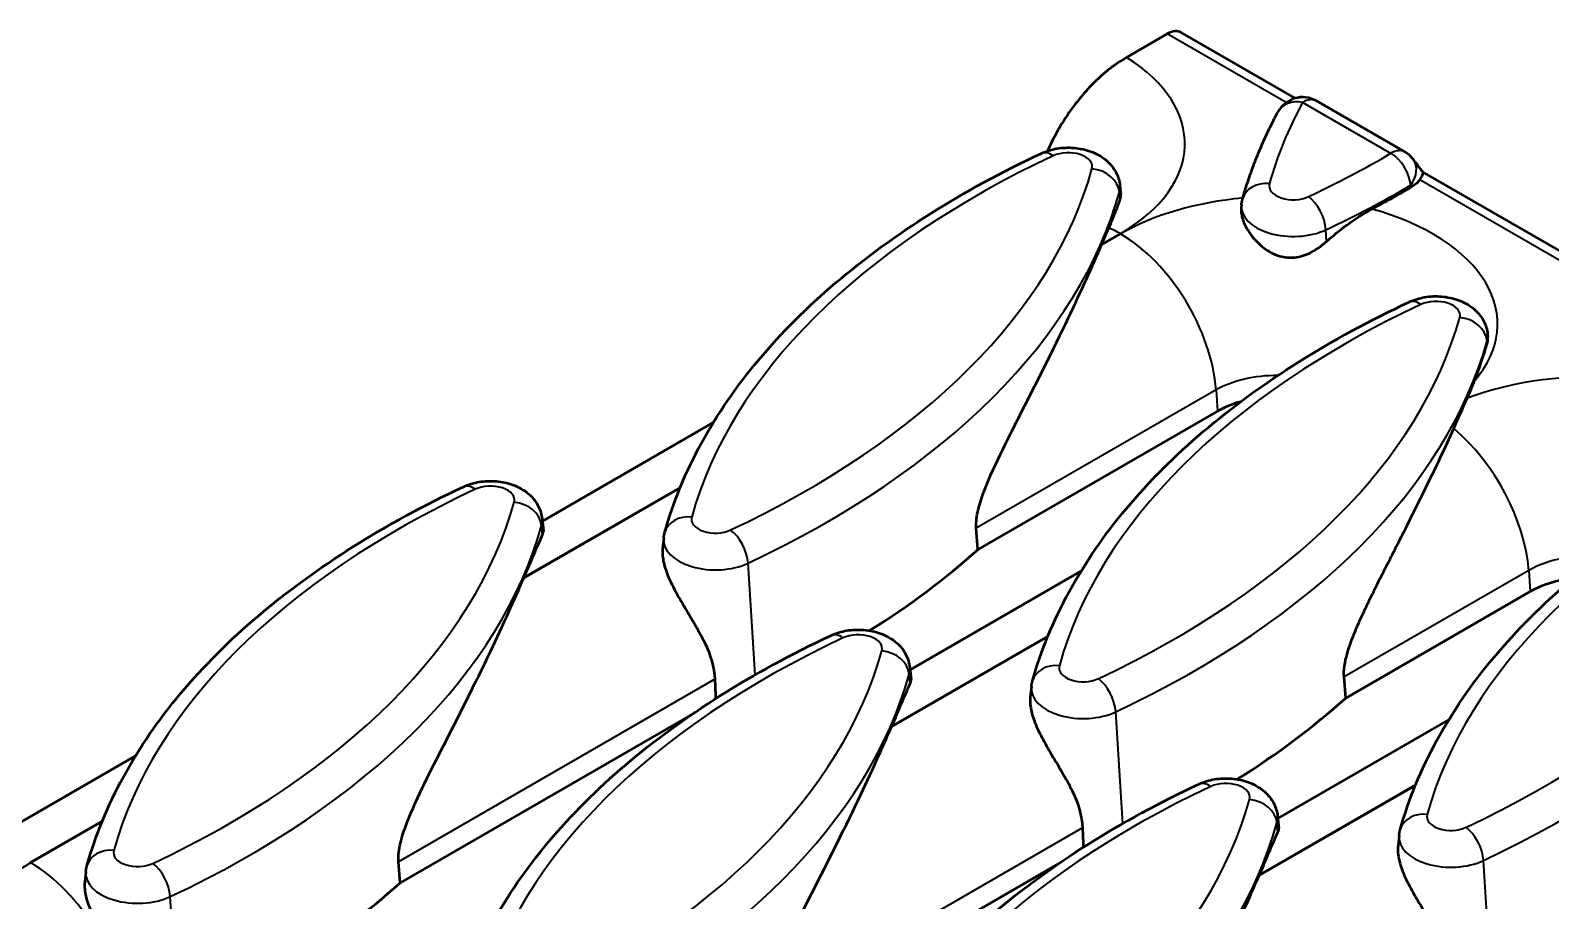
# Model space of a CAD drawing. Header units: millimetres. Extents: x 0 to 1485, y 0 to 1050.
# Drawn here: x 74.41 to 115.34, y 308.67 to 332.11 of the extents above; entities that cross this region are included whole.
import ezdxf

# ---------------------------------------------------------------- set-up
doc = ezdxf.new("R2010")
doc.units = ezdxf.units.MM
doc.header["$LTSCALE"] = 2.5
doc.layers.add('Sichtbar (ISO)', color=7, linetype='Continuous', lineweight=50)
doc.layers.add('Sichtbar schmal (ISO)', color=7, linetype='Continuous', lineweight=35)

msp = doc.modelspace()

# ---------------------------------------------------------------- linework, layer by layer
at = {"layer": 'Sichtbar (ISO)'}
for p, q in [((105.017, 332.019), (103.922, 331.387)), ((108.459, 330.285), (105.392, 332.056)), ((109.034, 330.212), (111.413, 328.839)), ((117.741, 324.926), (111.892, 328.303)), ((103.743, 327.934), (103.768, 327.701)), ((107.016, 327.416), (107.008, 327.346)), ((113.642, 323.93), (113.649, 323.871)), ((106.373, 321.857), (99.921, 318.132)), ((88.193, 318.89), (92.795, 321.547)), ((88.187, 318.953), (88.221, 318.636)), ((91.46, 318.434), (91.43, 318.16)), ((99.921, 318.132), (99.876, 318.699)), ((98.093, 314.886), (102.694, 317.542)), ((114.791, 316.996), (109.821, 314.127)), ((98.086, 314.948), (98.12, 314.631)), ((101.359, 314.43), (101.33, 314.155)), ((109.821, 314.127), (109.775, 314.694)), ((92.195, 313.671), (84.365, 309.15)), ((107.992, 310.881), (112.594, 313.538)), ((72.637, 309.909), (77.239, 312.566)), ((107.986, 310.944), (108.02, 310.626)), ((111.259, 310.425), (111.229, 310.15)), ((75.903, 309.453), (75.874, 309.178)), ((84.365, 309.15), (84.319, 309.717)), ((102.095, 309.667), (94.264, 305.146))]:
    msp.add_line(p, q, dxfattribs=at)
for centre, start, end in [((108.659, 329.562), 60, 151.6433), ((111.038, 328.189), 37.2261, 60)]:
    msp.add_arc(centre, 0.75, start, end, dxfattribs=at)
for centre, major_axis, ratio, start_param, end_param in [((105.017, 331.406), (0.375, 0.65), 0.57735, 0, 0.785398), ((35.853, 369.601), (86.895, -69.628), 0.213565, 0.699971, 0.705769), ((91.584, 339.254), (28.061, 0), 0.57735, 5.453385, 5.506639), ((76.028, 330.272), (28.061, 0), 0.57735, 6.037665, 6.038748), ((85.927, 326.268), (28.061, 0), 0.57735, 6.029509, 6.060074), ((107.964, 320.938), (-2.25, 0), 0.57735, 5.157194, 5.497787), ((76.028, 327.006), (28.411, 0), 0.57735, 5.542918, 5.711515), ((60.472, 321.291), (28.061, 0), 0.57735, 6.037665, 6.038748), ((116.382, 316.078), (-2.25, 0), 0.57735, 4.906674, 5.497787), ((85.927, 323.002), (28.411, 0), 0.57735, 5.542918, 5.711515), ((70.371, 317.286), (28.061, 0), 0.57735, 6.037665, 6.038748), ((60.472, 318.025), (28.411, 0), 0.57735, 5.542918, 5.711515), ((80.271, 313.282), (28.061, 0), 0.57735, 6.037665, 6.038748)]:
    msp.add_ellipse(centre, major_axis=major_axis, ratio=ratio, start_param=start_param, end_param=end_param, dxfattribs=at)
for points, knots in [([(103.922, 331.387), (103.763, 331.295), (103.589, 331.176), (103.247, 330.901), (103.08, 330.744), (102.786, 330.433), (102.631, 330.25), (102.341, 329.859), (102.207, 329.653), (101.989, 329.276), (101.885, 329.073), (101.793, 328.867)], [1.0814189, 1.0814189, 1.0814189, 1.0814189, 1.2167584, 1.2167584, 1.3520979, 1.3520979, 1.4875219, 1.4875219, 1.6229459, 1.6229459, 1.748599, 1.748599, 1.748599, 1.748599]), ([(107.046, 327.573), (107.09, 327.733), (107.139, 327.892), (107.243, 328.209), (107.299, 328.366), (107.419, 328.681), (107.482, 328.837), (107.617, 329.149), (107.689, 329.304), (107.838, 329.612), (107.917, 329.766), (107.999, 329.918)], [5.6570493, 5.6570493, 5.6570493, 5.6570493, 5.6856115, 5.6856115, 5.7141736, 5.7141736, 5.7427358, 5.7427358, 5.771298, 5.771298, 5.7998601, 5.7998601, 5.7998601, 5.7998601]), ([(91.49, 318.592), (91.716, 319.406), (92.045, 320.206), (92.892, 321.761), (93.412, 322.516), (94.626, 323.965), (95.322, 324.659), (96.871, 325.977), (97.725, 326.599), (99.574, 327.764), (100.569, 328.305), (101.624, 328.8)], [5.6570493, 5.6570493, 5.6570493, 5.6570493, 5.8027839, 5.8027839, 5.9485186, 5.9485186, 6.0942532, 6.0942532, 6.2399879, 6.2399879, 6.3857225, 6.3857225, 6.3857225, 6.3857225]), ([(101.624, 328.8), (101.762, 328.865), (101.904, 328.906), (102.198, 328.955), (102.352, 328.961), (102.656, 328.936), (102.808, 328.905), (103.101, 328.798), (103.245, 328.723), (103.481, 328.519), (103.578, 328.406), (103.696, 328.163), (103.73, 328.051), (103.743, 327.934)], [0.102537, 0.102537, 0.102537, 0.102537, 0.502627, 0.502627, 0.927097, 0.927097, 1.350551, 1.350551, 1.766423, 1.766423, 2.082244, 2.082244, 2.294291, 2.294291, 2.294291, 2.294291]), ([(111.895, 328.3), (111.9, 328.293), (111.901, 328.281), (111.893, 328.238), (111.877, 328.2), (111.838, 328.131), (111.827, 328.113), (111.815, 328.094)], [0.0653674, 0.0653674, 0.0653674, 0.0653674, 0.10924, 0.10924, 0.1774247, 0.1774247, 0.1988655, 0.1988655, 0.1988655, 0.1988655]), ([(111.815, 328.094), (111.815, 328.094), (111.815, 328.093), (111.792, 328.057), (111.762, 328.023), (111.691, 327.958), (111.648, 327.928), (111.601, 327.9)], [0.16309787, 0.16309787, 0.16309787, 0.16309787, 0.16335873, 0.16335873, 0.2027491, 0.2027491, 0.2430421, 0.2430421, 0.2430421, 0.2430421]), ([(103.444, 326.793), (103.512, 326.952), (103.576, 327.103), (103.675, 327.354), (103.713, 327.455), (103.749, 327.557)], [-0.3549729, -0.3549729, -0.3549729, -0.3549729, -0.1674815, -0.1674815, -0.0396089, -0.0396089, -0.0396089, -0.0396089]), ([(107.016, 327.416), (107.017, 327.427), (107.018, 327.437), (107.021, 327.459), (107.023, 327.469), (107.027, 327.49), (107.029, 327.501), (107.033, 327.522), (107.036, 327.532), (107.041, 327.553), (107.043, 327.563), (107.046, 327.573)], [5.5596905, 5.5596905, 5.5596905, 5.5596905, 5.57916226, 5.57916226, 5.59863402, 5.59863402, 5.61810578, 5.61810578, 5.63757754, 5.63757754, 5.6570493, 5.6570493, 5.6570493, 5.6570493]), ([(107.008, 327.346), (107.003, 327.3), (107.004, 327.252), (107.014, 327.153), (107.024, 327.101), (107.054, 326.997), (107.074, 326.944), (107.131, 326.818), (107.172, 326.745), (107.316, 326.532), (107.435, 326.402), (107.692, 326.191), (107.837, 326.103), (108.124, 326.006), (108.256, 325.987), (108.545, 326.002), (108.694, 326.043), (109.003, 326.184), (109.165, 326.296), (109.308, 326.425)], [-0.7264993, -0.7264993, -0.7264993, -0.7264993, -0.6847414, -0.6847414, -0.6419442, -0.6419442, -0.5993074, -0.5993074, -0.540875, -0.540875, -0.4264686, -0.4264686, -0.3166645, -0.3166645, -0.2287363, -0.2287363, -0.1289459, -0.1289459, -0.0073887, -0.0073887, -0.0073887, -0.0073887]), ([(109.308, 326.425), (109.485, 326.585), (109.666, 326.734), (110.074, 327.037), (110.301, 327.182), (110.526, 327.301)], [-0.4050441, -0.4050441, -0.4050441, -0.4050441, -0.2545143, -0.2545143, -0.0705809, -0.0705809, -0.0705809, -0.0705809]), ([(99.876, 318.699), (99.87, 318.763), (99.871, 318.832), (99.885, 318.98), (99.898, 319.059), (99.949, 319.299), (100.001, 319.462), (100.181, 319.966), (100.347, 320.327), (100.684, 321.028), (100.856, 321.368), (101.47, 322.577), (101.943, 323.505), (102.7, 325.095), (103.004, 325.773), (103.247, 326.335)], [0.001445, 0.001445, 0.001445, 0.001445, 0.046776, 0.046776, 0.093551, 0.093551, 0.187102, 0.187102, 0.417891, 0.417891, 0.64868, 0.64868, 1.339149, 1.339149, 1.926999, 1.926999, 1.926999, 1.926999]), ([(101.389, 314.587), (101.616, 315.401), (101.944, 316.201), (102.792, 317.756), (103.311, 318.511), (104.526, 319.96), (105.221, 320.654), (106.77, 321.972), (107.624, 322.595), (109.474, 323.759), (110.469, 324.3), (111.524, 324.795)], [5.6570493, 5.6570493, 5.6570493, 5.6570493, 5.8027839, 5.8027839, 5.9485186, 5.9485186, 6.0942532, 6.0942532, 6.2399879, 6.2399879, 6.3857225, 6.3857225, 6.3857225, 6.3857225]), ([(111.524, 324.795), (111.662, 324.86), (111.803, 324.901), (112.098, 324.951), (112.251, 324.957), (112.556, 324.931), (112.707, 324.901), (113.001, 324.793), (113.144, 324.718), (113.38, 324.514), (113.477, 324.401), (113.596, 324.158), (113.63, 324.047), (113.642, 323.93)], [0.102537, 0.102537, 0.102537, 0.102537, 0.502627, 0.502627, 0.927097, 0.927097, 1.350551, 1.350551, 1.766423, 1.766423, 2.082244, 2.082244, 2.294291, 2.294291, 2.294291, 2.294291]), ([(113.634, 323.694), (113.638, 323.709), (113.641, 323.725), (113.652, 323.784), (113.653, 323.827), (113.649, 323.871)], [-0.75228557, -0.75228557, -0.75228557, -0.75228557, -0.73595629, -0.73595629, -0.69003571, -0.69003571, -0.69003571, -0.69003571]), ([(109.775, 314.694), (109.768, 314.781), (109.773, 314.884), (109.804, 315.098), (109.83, 315.21), (109.974, 315.721), (110.176, 316.167), (110.515, 316.887), (110.696, 317.247), (111.059, 317.962), (111.241, 318.318), (111.77, 319.362), (112.096, 320.027), (112.49, 320.864), (112.612, 321.127), (112.728, 321.385)], [2.806915, 2.806915, 2.806915, 2.806915, 2.868611, 2.868611, 2.93175, 2.93175, 3.18696, 3.18696, 3.441969, 3.441969, 3.696979, 3.696979, 4.206998, 4.206998, 4.440103, 4.440103, 4.440103, 4.440103]), ([(111.289, 310.582), (111.515, 311.396), (111.844, 312.197), (112.691, 313.752), (113.211, 314.506), (114.425, 315.955), (115.121, 316.65), (116.67, 317.967), (117.524, 318.59), (119.373, 319.754), (120.368, 320.295), (121.423, 320.791)], [5.6570493, 5.6570493, 5.6570493, 5.6570493, 5.8027839, 5.8027839, 5.9485186, 5.9485186, 6.0942532, 6.0942532, 6.2399879, 6.2399879, 6.3857225, 6.3857225, 6.3857225, 6.3857225]), ([(75.933, 309.61), (76.16, 310.424), (76.488, 311.225), (77.336, 312.78), (77.856, 313.534), (79.07, 314.983), (79.765, 315.678), (81.314, 316.995), (82.169, 317.618), (84.018, 318.782), (85.013, 319.323), (86.068, 319.819)], [5.6570493, 5.6570493, 5.6570493, 5.6570493, 5.8027839, 5.8027839, 5.9485186, 5.9485186, 6.0942532, 6.0942532, 6.2399879, 6.2399879, 6.3857225, 6.3857225, 6.3857225, 6.3857225]), ([(86.068, 319.819), (86.206, 319.883), (86.347, 319.924), (86.642, 319.974), (86.795, 319.98), (87.1, 319.955), (87.251, 319.924), (87.545, 319.816), (87.689, 319.741), (87.925, 319.538), (88.022, 319.424), (88.14, 319.182), (88.174, 319.07), (88.187, 318.953)], [0.102537, 0.102537, 0.102537, 0.102537, 0.502627, 0.502627, 0.927097, 0.927097, 1.350551, 1.350551, 1.766423, 1.766423, 2.082244, 2.082244, 2.294291, 2.294291, 2.294291, 2.294291]), ([(87.698, 317.37), (87.796, 317.597), (87.886, 317.808), (88.049, 318.187), (88.126, 318.367), (88.198, 318.524)], [5.6696828, 5.6696828, 5.6696828, 5.6696828, 5.9076607, 5.9076607, 6.1399115, 6.1399115, 6.1399115, 6.1399115]), ([(91.46, 318.434), (91.461, 318.445), (91.462, 318.456), (91.465, 318.477), (91.467, 318.488), (91.47, 318.509), (91.472, 318.519), (91.477, 318.54), (91.479, 318.551), (91.484, 318.571), (91.487, 318.581), (91.49, 318.592)], [5.5596905, 5.5596905, 5.5596905, 5.5596905, 5.57916226, 5.57916226, 5.59863402, 5.59863402, 5.61810578, 5.61810578, 5.63757754, 5.63757754, 5.6570493, 5.6570493, 5.6570493, 5.6570493]), ([(91.43, 318.16), (91.423, 318.096), (91.423, 318.029), (91.44, 317.836), (91.472, 317.705), (91.561, 317.441), (91.63, 317.284), (91.79, 316.971), (91.88, 316.815), (92.169, 316.326), (92.395, 315.972), (92.72, 315.29), (92.822, 314.959), (92.836, 314.634)], [3.8013839, 3.8013839, 3.8013839, 3.8013839, 3.8486369, 3.8486369, 3.9329934, 3.9329934, 4.0314686, 4.0314686, 4.1299438, 4.1299438, 4.3729414, 4.3729414, 4.5970062, 4.5970062, 4.5970062, 4.5970062]), ([(84.319, 309.717), (84.314, 309.781), (84.315, 309.851), (84.328, 309.999), (84.341, 310.078), (84.393, 310.317), (84.444, 310.48), (84.625, 310.984), (84.791, 311.345), (85.127, 312.047), (85.299, 312.386), (85.913, 313.596), (86.387, 314.524), (87.144, 316.114), (87.447, 316.792), (87.691, 317.353)], [0.001445, 0.001445, 0.001445, 0.001445, 0.046776, 0.046776, 0.093551, 0.093551, 0.187102, 0.187102, 0.417891, 0.417891, 0.64868, 0.64868, 1.339149, 1.339149, 1.926999, 1.926999, 1.926999, 1.926999]), ([(95.967, 315.814), (96.105, 315.879), (96.247, 315.92), (96.541, 315.969), (96.695, 315.975), (97, 315.95), (97.151, 315.919), (97.444, 315.812), (97.588, 315.737), (97.824, 315.533), (97.921, 315.42), (98.039, 315.177), (98.073, 315.065), (98.086, 314.948)], [0.102537, 0.102537, 0.102537, 0.102537, 0.502627, 0.502627, 0.927097, 0.927097, 1.350551, 1.350551, 1.766423, 1.766423, 2.082244, 2.082244, 2.294291, 2.294291, 2.294291, 2.294291]), ([(85.833, 305.605), (86.059, 306.419), (86.388, 307.22), (87.236, 308.775), (87.755, 309.53), (88.97, 310.978), (89.665, 311.673), (91.214, 312.99), (92.068, 313.613), (93.917, 314.777), (94.912, 315.318), (95.967, 315.814)], [5.6570493, 5.6570493, 5.6570493, 5.6570493, 5.8027839, 5.8027839, 5.9485186, 5.9485186, 6.0942532, 6.0942532, 6.2399879, 6.2399879, 6.3857225, 6.3857225, 6.3857225, 6.3857225]), ([(97.598, 313.365), (97.696, 313.592), (97.786, 313.803), (97.948, 314.182), (98.026, 314.362), (98.097, 314.52)], [5.6696828, 5.6696828, 5.6696828, 5.6696828, 5.9076607, 5.9076607, 6.1399115, 6.1399115, 6.1399115, 6.1399115]), ([(101.359, 314.43), (101.36, 314.441), (101.362, 314.451), (101.365, 314.473), (101.366, 314.483), (101.37, 314.504), (101.372, 314.515), (101.376, 314.536), (101.379, 314.546), (101.384, 314.567), (101.386, 314.577), (101.389, 314.587)], [5.5596905, 5.5596905, 5.5596905, 5.5596905, 5.57916226, 5.57916226, 5.59863402, 5.59863402, 5.61810578, 5.61810578, 5.63757754, 5.63757754, 5.6570493, 5.6570493, 5.6570493, 5.6570493]), ([(101.33, 314.155), (101.323, 314.091), (101.322, 314.024), (101.339, 313.831), (101.371, 313.701), (101.46, 313.436), (101.53, 313.279), (101.69, 312.967), (101.779, 312.811), (102.068, 312.321), (102.294, 311.967), (102.619, 311.285), (102.722, 310.954), (102.735, 310.63)], [3.8013839, 3.8013839, 3.8013839, 3.8013839, 3.8486369, 3.8486369, 3.9329934, 3.9329934, 4.0314686, 4.0314686, 4.1299438, 4.1299438, 4.3729414, 4.3729414, 4.5970062, 4.5970062, 4.5970062, 4.5970062]), ([(94.219, 305.712), (94.214, 305.776), (94.214, 305.846), (94.228, 305.994), (94.241, 306.073), (94.292, 306.312), (94.344, 306.475), (94.524, 306.98), (94.69, 307.34), (95.027, 308.042), (95.199, 308.382), (95.813, 309.591), (96.286, 310.519), (97.044, 312.109), (97.347, 312.787), (97.59, 313.348)], [0.001445, 0.001445, 0.001445, 0.001445, 0.046776, 0.046776, 0.093551, 0.093551, 0.187102, 0.187102, 0.417891, 0.417891, 0.64868, 0.64868, 1.339149, 1.339149, 1.926999, 1.926999, 1.926999, 1.926999]), ([(105.867, 311.809), (106.005, 311.874), (106.146, 311.915), (106.441, 311.964), (106.594, 311.97), (106.899, 311.945), (107.05, 311.914), (107.344, 311.807), (107.488, 311.732), (107.724, 311.528), (107.821, 311.415), (107.939, 311.172), (107.973, 311.061), (107.986, 310.944)], [0.102537, 0.102537, 0.102537, 0.102537, 0.502627, 0.502627, 0.927097, 0.927097, 1.350551, 1.350551, 1.766423, 1.766423, 2.082244, 2.082244, 2.294291, 2.294291, 2.294291, 2.294291]), ([(95.732, 301.601), (95.959, 302.415), (96.287, 303.215), (97.135, 304.77), (97.655, 305.525), (98.869, 306.974), (99.564, 307.668), (101.113, 308.986), (101.968, 309.609), (103.817, 310.773), (104.812, 311.314), (105.867, 311.809)], [5.6570493, 5.6570493, 5.6570493, 5.6570493, 5.8027839, 5.8027839, 5.9485186, 5.9485186, 6.0942532, 6.0942532, 6.2399879, 6.2399879, 6.3857225, 6.3857225, 6.3857225, 6.3857225]), ([(107.497, 309.361), (107.595, 309.587), (107.685, 309.798), (107.848, 310.178), (107.925, 310.358), (107.997, 310.515)], [5.6696828, 5.6696828, 5.6696828, 5.6696828, 5.9076607, 5.9076607, 6.1399115, 6.1399115, 6.1399115, 6.1399115]), ([(111.259, 310.425), (111.26, 310.436), (111.261, 310.446), (111.264, 310.468), (111.266, 310.478), (111.269, 310.5), (111.271, 310.51), (111.276, 310.531), (111.278, 310.541), (111.283, 310.562), (111.286, 310.572), (111.289, 310.582)], [5.5596905, 5.5596905, 5.5596905, 5.5596905, 5.57916226, 5.57916226, 5.59863402, 5.59863402, 5.61810578, 5.61810578, 5.63757754, 5.63757754, 5.6570493, 5.6570493, 5.6570493, 5.6570493]), ([(111.229, 310.15), (111.222, 310.087), (111.222, 310.019), (111.239, 309.826), (111.271, 309.696), (111.36, 309.431), (111.429, 309.274), (111.589, 308.962), (111.679, 308.806), (111.968, 308.317), (112.194, 307.962), (112.519, 307.281), (112.621, 306.949), (112.635, 306.625)], [3.8013839, 3.8013839, 3.8013839, 3.8013839, 3.8486369, 3.8486369, 3.9329934, 3.9329934, 4.0314686, 4.0314686, 4.1299438, 4.1299438, 4.3729414, 4.3729414, 4.5970062, 4.5970062, 4.5970062, 4.5970062]), ([(75.903, 309.453), (75.904, 309.464), (75.906, 309.474), (75.909, 309.496), (75.91, 309.506), (75.914, 309.527), (75.916, 309.538), (75.92, 309.559), (75.923, 309.569), (75.928, 309.59), (75.931, 309.6), (75.933, 309.61)], [5.5596905, 5.5596905, 5.5596905, 5.5596905, 5.57916226, 5.57916226, 5.59863402, 5.59863402, 5.61810578, 5.61810578, 5.63757754, 5.63757754, 5.6570493, 5.6570493, 5.6570493, 5.6570493]), ([(75.874, 309.178), (75.867, 309.115), (75.867, 309.047), (75.884, 308.854), (75.915, 308.724), (76.005, 308.459), (76.074, 308.302), (76.234, 307.99), (76.324, 307.834), (76.613, 307.345), (76.839, 306.99), (77.163, 306.309), (77.266, 305.977), (77.279, 305.653)], [3.8013839, 3.8013839, 3.8013839, 3.8013839, 3.8486369, 3.8486369, 3.9329934, 3.9329934, 4.0314686, 4.0314686, 4.1299438, 4.1299438, 4.3729414, 4.3729414, 4.5970062, 4.5970062, 4.5970062, 4.5970062]), ([(104.118, 301.708), (104.113, 301.772), (104.114, 301.841), (104.127, 301.989), (104.14, 302.068), (104.192, 302.308), (104.243, 302.471), (104.424, 302.975), (104.59, 303.336), (104.926, 304.037), (105.098, 304.377), (105.712, 305.587), (106.186, 306.514), (106.943, 308.104), (107.246, 308.783), (107.49, 309.344)], [0.001445, 0.001445, 0.001445, 0.001445, 0.046776, 0.046776, 0.093551, 0.093551, 0.187102, 0.187102, 0.417891, 0.417891, 0.64868, 0.64868, 1.339149, 1.339149, 1.926999, 1.926999, 1.926999, 1.926999])]:
    msp.add_open_spline(points, degree=3, knots=knots, dxfattribs=at)
for points, degree in [([(103.749, 327.557), (103.767, 327.607), (103.773, 327.656), (103.768, 327.701)], 3), ([(103.255, 326.352), (103.321, 326.506), (103.384, 326.654), (103.444, 326.793)], 3), ([(113.293, 322.683), (113.417, 322.999), (113.533, 323.331), (113.634, 323.694)], 3), ([(112.728, 321.385), (112.859, 321.675), (112.978, 321.952), (113.09, 322.202)], 3), ([(88.198, 318.524), (88.216, 318.565), (88.224, 318.603), (88.221, 318.636)], 3), ([(92.836, 314.634), (92.847, 314.374), (92.858, 314.11)], 2), ([(98.097, 314.52), (98.116, 314.56), (98.123, 314.598), (98.12, 314.631)], 3), ([(102.735, 310.63), (102.746, 310.37), (102.757, 310.105)], 2), ([(107.997, 310.515), (108.015, 310.555), (108.023, 310.594), (108.02, 310.626)], 3)]:
    msp.add_open_spline(points, degree=degree, dxfattribs=at)
at = {"layer": 'Sichtbar schmal (ISO)'}
for p, q in [((108.22, 330.17), (105.017, 332.019)), ((111.038, 328.801), (108.659, 330.174)), ((111.815, 328.094), (117.501, 324.811)), ((103.749, 327.557), (103.728, 327.757)), ((103.247, 326.335), (103.76, 326.631)), ((103.749, 326.637), (103.255, 326.352)), ((109.308, 326.425), (109.287, 326.742)), ((113.634, 323.694), (113.627, 323.752)), ((106.331, 322.426), (99.876, 318.699)), ((106.331, 322.426), (106.373, 321.857)), ((87.691, 317.353), (91.897, 319.782)), ((91.904, 319.798), (87.698, 317.37)), ((88.198, 318.524), (88.172, 318.776)), ((93.925, 314.755), (93.731, 317.76)), ((114.749, 317.566), (109.775, 314.694)), ((114.749, 317.566), (114.791, 316.996)), ((97.59, 313.348), (101.796, 315.777)), ((101.803, 315.794), (97.598, 313.365)), ((98.097, 314.52), (98.071, 314.771)), ((92.836, 314.634), (84.319, 309.717)), ((103.824, 310.75), (103.631, 313.755)), ((107.49, 309.344), (111.696, 311.772)), ((111.703, 311.789), (107.497, 309.361)), ((76.347, 310.817), (74.404, 309.695)), ((74.415, 309.689), (76.341, 310.8)), ((107.997, 310.515), (107.971, 310.766)), ((102.735, 310.63), (94.219, 305.712)), ((113.724, 306.745), (113.53, 309.751)), ((78.369, 305.773), (78.175, 308.779))]:
    msp.add_line(p, q, dxfattribs=at)
for centre, major_axis, ratio, start_param, end_param in [((99.546, 329.064), (5.945, 0), 0.57735, 5.497787, 7.026516), ((134.731, 325.484), (-27.308, 0), 0.57735, 5.981112, 6.123923), ((108.659, 329.562), (-0.66, 0.356), 0.779527, 5.110636, 6.283185), ((108.659, 329.562), (0.375, 0.65), 0.57735, 0, 0.785398), ((119.175, 316.503), (-27.308, 0), 0.57735, 5.39525, 6.123923), ((101.943, 328.121), (-0.319, 0.679), 0.515222, 5.544059, 6.283185), ((102.351, 328.444), (0.647, 0), 0.57735, 6.123923, 8.536843), ((91.584, 339.866), (27.308, 0), 0.57735, 5.39525, 5.505259), ((111.038, 328.189), (0.375, 0.65), 0.57735, 0, 0.785398), ((111.038, 328.189), (-0.379, 0.647), 0.581648, 4.010493, 5.494023), ((76.028, 330.885), (27.308, 0), 0.57735, 5.39525, 6.123923), ((102.99, 327.772), (0.723, -0.201), 0.806163, 0.307895, 1.791425), ((111.038, 328.189), (0.597, 0.454), 0.745156, 5.084873, 6.283185), ((102.351, 327.885), (1.394, 0), 0.57735, 6.123923, 6.345089), ((107.769, 327.372), (-0.723, 0.201), 0.806163, 4.933018, 6.283185), ((108.408, 327.925), (-0.647, 0), 0.57735, 6.123923, 8.536843), ((91.584, 339.307), (-28.055, 0), 0.57735, 2.253657, 2.363667), ((76.028, 330.326), (28.055, 0), 0.57735, 5.39525, 6.123923), ((107.964, 324.204), (5.945, 0), 0.57735, 1.724721, 2.356194), ((108.816, 327.023), (-0.319, 0.679), 0.515222, 4.060529, 5.544059), ((108.408, 327.366), (-1.394, 0), 0.57735, 6.221282, 8.536843), ((107.964, 324.204), (5.945, 0), 0.57735, 5.824057, 7.40836), ((103.749, 323.657), (1.825, -3.161), 0.57735, 2.356194, 2.474745), ((103.76, 323.651), (-1.825, 3.161), 0.57735, 4.014257, 5.497787), ((129.074, 312.498), (-27.308, 0), 0.57735, 5.39525, 6.123923), ((111.842, 324.116), (-0.319, 0.679), 0.515222, 5.544059, 6.283185), ((112.251, 324.439), (0.647, 0), 0.57735, 6.123923, 8.536843), ((85.927, 326.88), (27.308, 0), 0.57735, 5.39525, 6.123923), ((112.89, 323.767), (0.723, -0.201), 0.806163, 0.307895, 1.791425), ((85.927, 326.321), (28.055, 0), 0.57735, 5.39525, 6.123923), ((112.251, 323.88), (1.394, 0), 0.57735, 6.123923, 6.345089), ((107.964, 321.484), (-2.308, 0), 0.57735, 4.699655, 5.497787), ((116.382, 319.344), (5.945, 0), 0.57735, 1.411626, 2.157601), ((112.178, 318.791), (-1.825, 3.161), 0.57735, 4.014257, 5.283054), ((138.974, 308.493), (-27.308, 0), 0.57735, 5.39525, 6.123923), ((95.827, 322.875), (27.308, 0), 0.57735, 5.39525, 6.123923), ((103.618, 307.521), (-27.308, 0), 0.57735, 5.39525, 6.123923), ((86.387, 319.14), (-0.319, 0.679), 0.515222, 5.544059, 6.283185), ((86.795, 319.462), (0.647, 0), 0.57735, 6.123923, 8.536843), ((95.827, 322.316), (28.055, 0), 0.57735, 5.39525, 6.123923), ((60.472, 321.903), (27.308, 0), 0.57735, 5.39525, 6.123923), ((87.434, 318.791), (0.723, -0.201), 0.806163, 0.307895, 1.791425), ((86.795, 318.903), (1.394, 0), 0.57735, 6.123923, 6.345089), ((92.212, 318.391), (-0.723, 0.201), 0.806163, 4.933018, 6.283185), ((92.851, 318.944), (-0.647, 0), 0.57735, 6.123923, 8.536843), ((60.472, 321.344), (28.055, 0), 0.57735, 5.39525, 6.123923), ((92.851, 318.385), (-1.394, 0), 0.57735, 6.221282, 8.536843), ((93.26, 318.041), (0.319, -0.679), 0.515222, 0.918936, 2.402466), ((116.382, 316.623), (-2.308, 0), 0.57735, 4.581582, 5.497787), ((113.518, 303.516), (-27.308, 0), 0.57735, 5.39525, 6.123923), ((96.286, 315.135), (-0.319, 0.679), 0.515222, 5.544059, 6.283185), ((96.694, 315.457), (0.647, 0), 0.57735, 6.123923, 8.536843), ((70.371, 317.899), (27.308, 0), 0.57735, 5.39525, 6.123923), ((97.333, 314.786), (0.723, -0.201), 0.806163, 0.307895, 1.791425), ((70.371, 317.34), (28.055, 0), 0.57735, 5.39525, 6.123923), ((96.694, 314.898), (1.394, 0), 0.57735, 6.123923, 6.345089), ((102.112, 314.386), (-0.723, 0.201), 0.806163, 4.933018, 6.283185), ((102.751, 314.939), (-0.647, 0), 0.57735, 6.123923, 8.536843), ((102.751, 314.38), (-1.394, 0), 0.57735, 6.221282, 8.536843), ((103.159, 314.037), (0.319, -0.679), 0.515222, 0.918936, 2.402466), ((123.417, 299.512), (-27.308, 0), 0.57735, 5.39525, 6.123923), ((106.185, 311.13), (-0.319, 0.679), 0.515222, 5.544059, 6.283185), ((106.594, 311.453), (0.647, 0), 0.57735, 6.123923, 8.536843), ((80.271, 313.894), (27.308, 0), 0.57735, 5.39525, 6.123923), ((107.233, 310.781), (0.723, -0.201), 0.806163, 0.307895, 1.791425), ((80.271, 313.335), (28.055, 0), 0.57735, 5.39525, 6.123923), ((106.594, 310.894), (1.394, 0), 0.57735, 6.123923, 6.345089), ((112.011, 310.381), (-0.723, 0.201), 0.806163, 4.933018, 6.283185), ((112.65, 310.934), (-0.647, 0), 0.57735, 6.123923, 8.536843), ((113.059, 310.032), (0.319, -0.679), 0.515222, 0.918936, 2.402466), ((112.65, 310.375), (-1.394, 0), 0.57735, 6.221282, 8.536843), ((76.656, 309.409), (-0.723, 0.201), 0.806163, 4.933018, 6.283185), ((77.295, 309.962), (-0.647, 0), 0.57735, 6.123923, 8.536843), ((78.619, 307.262), (-5.945, 0), 0.57735, 5.497787, 7.387872), ((74.415, 306.708), (-1.825, 3.161), 0.57735, 4.014257, 5.497787), ((77.295, 309.403), (-1.394, 0), 0.57735, 6.221282, 8.536843), ((77.703, 309.06), (0.319, -0.679), 0.515222, 0.918936, 2.402466)]:
    msp.add_ellipse(centre, major_axis=major_axis, ratio=ratio, start_param=start_param, end_param=end_param, dxfattribs=at)
msp.add_open_spline([(111.601, 327.9), (111.591, 327.913), (111.58, 327.926), (111.57, 327.94)], degree=3, dxfattribs=at)

doc.saveas('drawing.dxf')
